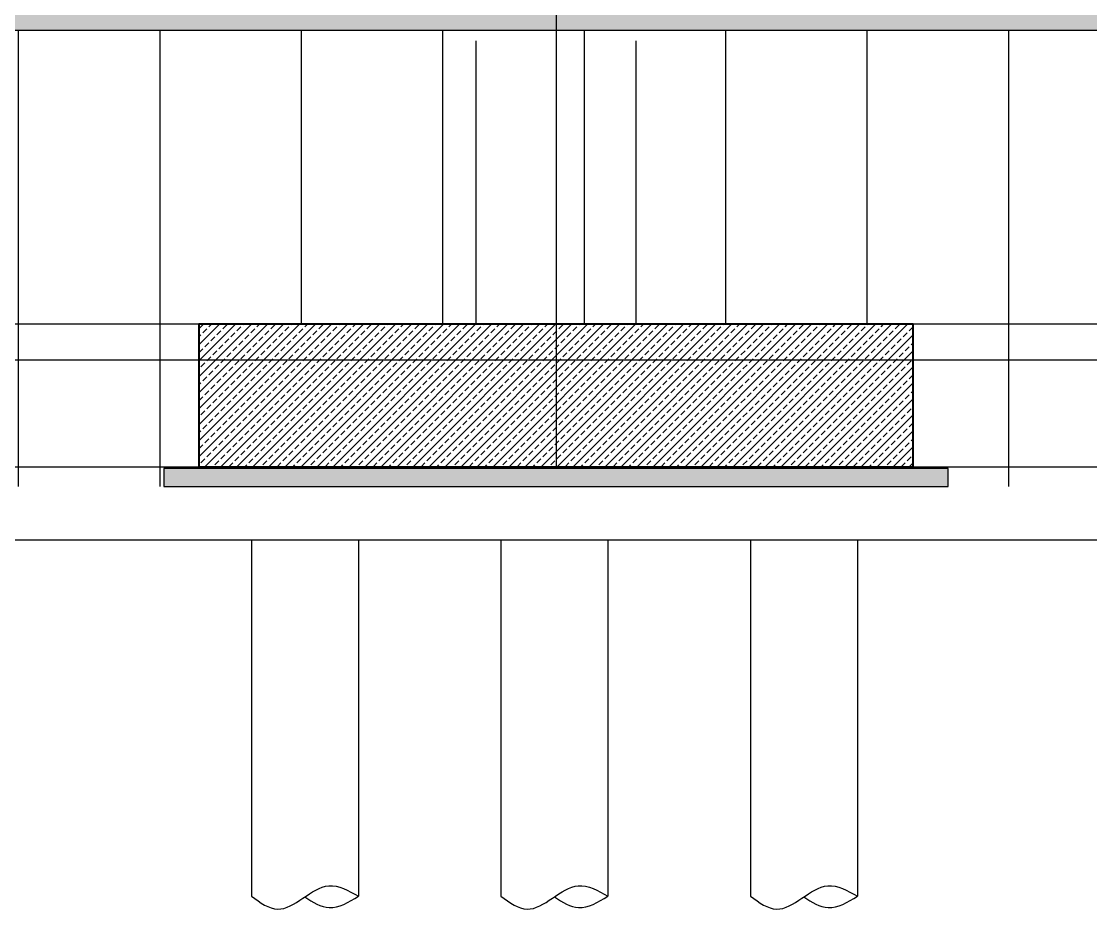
# Model space of a CAD drawing. Header units: centimetres. Extents: x 26200 to 152500, y -600 to 9300.
# Drawn here: x 141465 to 142065, y 677 to 1175 of the extents above; entities that cross this region are included whole.
import ezdxf

# ---------------------------------------------------------------- set-up
doc = ezdxf.new("R2010")
doc.units = ezdxf.units.CM
doc.layers.add('ROTAS-MIMARI-KESIT', color=8, linetype='Continuous')

msp = doc.modelspace()

# ---------------------------------------------------------------- hatches: boundary and pattern name
at = {"layer": 'ROTAS-MIMARI-KESIT'}
h = msp.add_hatch(dxfattribs=at)
h.set_pattern_fill('AR-CONC', color=256, scale=0.1, style=0)
h.set_pattern_definition([(50, (-3729.7674, 2354.189), (1.82184669, -0.159390855), [0.1905, -2.0955]), (355, (-3729.7674, 2354.189), (-0.352434214, 1.910568452), [0.1524, -1.676405842]), (100.4514447, (-3729.6156, 2354.1757), (1.46941247, 1.75117752), [0.161900088, -1.780902446]), (46.1842, (-3729.7674, 2354.697), (2.71079041, -0.42042328), [0.28575, -3.14325]), (96.6355576, (-3729.5415, 2354.662), (2.37404134, 2.474261246), [0.24285023, -2.67135608]), (351.1841512, (-3729.7674, 2354.697), (2.37404134, 2.474261246), [0.22859967, -2.51459732]), (21, (-3729.5134, 2354.57), (1.516143913, -1.022651982), [0.1905, -2.0955]), (326, (-3729.5134, 2354.57), (0.618020284, 1.841879661), [0.1524, -1.6764]), (71.451445, (-3729.387, 2354.4848), (2.134164193, 0.819227689), [0.161900088, -1.780899376]), (37.5, (-3729.7674, 2354.189), (0.0308860325, 0.8455503887), [0, -1.65608, 0, -1.7018, 0, -1.68275]), (7.5, (-3729.7674, 2354.189), (0.668196625, 1.001805748), [0, -0.97028, 0, -1.61798, 0, -0.64135]), (327.5, (-3730.33384, 2354.189), (1.3559059517, -0.05728744), [0, -0.635, 0, -1.9812, 0, -2.6289]), (317.5, (-3730.5878, 2354.189), (1.481291814, 0.25426491), [0, -0.8255, 0, -1.31572, 0, -1.8669])])
h.paths.add_polyline_path([(146882.7, 1180.39), (129119.7, 1180.39), (129119.7, 1170.39), (146882.7, 1170.39)])
h = msp.add_hatch(dxfattribs=at)
h.set_pattern_fill('LINE', color=256, scale=5, angle=45, style=0)
h.set_pattern_definition([(90, (279099.306, 394723.31), (-79.375, 0), [])])
h.paths.add_polyline_path([(127350.7, 1006.39), (127350.7, 1160.39), (129104.7, 1160.39), (129104.7, 1170.39), (144988.7, 1170.39), (144999.7, 1170.39), (146882.7, 1170.39), (146882.7, 924.39), (146868.2, 924.39), (146868.2, 914.39), (145584.7, 914.39), (145584.7, 924.39), (145565.2, 924.89), (145565.2, 1005.89), (145164.2, 1005.89), (145164.2, 924.39), (145144.7, 924.39), (145144.7, 914.39), (143784.7, 914.39), (143784.7, 924.39), (143765.2, 924.39), (143765.2, 1005.89), (143364.2, 1005.89), (143364.2, 924.39), (143344.7, 924.39), (143344.7, 914.39), (141984.7, 914.39), (141984.7, 924.39), (141965.2, 924.39), (141965.2, 1005.89), (141564.2, 1005.89), (141564.2, 924.39), (141544.7, 924.39), (141544.7, 914.39), (140184.7, 914.39), (140184.7, 924.39), (140165.2, 924.39), (140165.2, 1005.89), (139764.2, 1005.89), (139764.2, 924.39), (139744.7, 924.39), (139744.7, 914.39), (138384.7, 914.39), (138384.7, 924.39), (138365.2, 924.39), (138365.2, 1005.89), (137864.2, 1005.89), (137864.2, 924.39), (137844.7, 924.39), (137844.7, 914.39), (136584.7, 914.39), (136584.7, 924.39), (136565.2, 924.39), (136565.2, 1005.89), (136164.2, 1005.89), (136164.2, 924.39), (136144.7, 924.39), (136144.7, 914.39), (134784.7, 914.39), (134784.7, 924.39), (134765.2, 924.39), (134765.2, 1005.89), (134364.2, 1005.89), (134364.2, 924.39), (134344.7, 924.39), (134344.7, 914.39), (132984.7, 914.39), (132984.7, 924.39), (132965.2, 924.39), (132965.2, 1005.89), (132564.2, 1005.89), (132564.2, 924.39), (132544.7, 924.39), (132544.7, 914.39), (131184.7, 914.39), (131184.7, 924.39), (131165.2, 924.39), (131165.2, 1005.89), (130764.2, 1005.89), (130764.2, 924.39), (130744.7, 924.39), (130744.7, 914.39), (129379.7, 914.39), (129379.7, 924.39), (129365.2, 924.39), (129365.7, 1006.39)])
h = msp.add_hatch(dxfattribs=at)
h.set_pattern_fill('ANSI33', color=256, style=0, pattern_type=2)
h.set_pattern_definition([(45, (95245.261, 23427.608), (-4.49012806, 4.49012806), []), (45, (95249.7513, 23427.608), (-4.49012806, 4.49012806), [3.175, -1.5875])])
h.paths.add_polyline_path([(141564.7, 1005.39), (141964.7, 1005.39), (141964.7, 925.39), (141564.7, 925.39)], flags=0)
h = msp.add_hatch(dxfattribs=at)
h.set_pattern_fill('AR-CONC', color=256, scale=0.1, style=0)
h.set_pattern_definition([(50, (9524.5261, 2320.6629), (1.82184669, -0.159390855), [0.1905, -2.0955]), (355, (9524.5261, 2320.6629), (-0.352434214, 1.910568452), [0.1524, -1.676405842]), (100.4514447, (9524.678, 2320.6496), (1.46941247, 1.75117752), [0.161900088, -1.780902446]), (46.1842, (9524.5261, 2321.1709), (2.71079041, -0.42042328), [0.28575, -3.14325]), (96.6355576, (9524.752, 2321.1358), (2.37404134, 2.474261246), [0.24285023, -2.67135608]), (351.1841512, (9524.526, 2321.171), (2.37404134, 2.474261246), [0.22859967, -2.51459732]), (21, (9524.7801, 2321.0439), (1.516143913, -1.022651982), [0.1905, -2.0955]), (326, (9524.7801, 2321.0439), (0.618020284, 1.84187966), [0.1524, -1.6764]), (71.451445, (9524.9065, 2320.9587), (2.134164193, 0.81922769), [0.161900088, -1.780899376]), (37.5, (9524.5261, 2320.6629), (0.0308860325, 0.8455503887), [0, -1.65608, 0, -1.7018, 0, -1.68275]), (7.5, (9524.5261, 2320.6629), (0.668196625, 1.001805748), [0, -0.97028, 0, -1.61798, 0, -0.64135]), (327.5, (9523.9597, 2320.6629), (1.3559059517, -0.05728744), [0, -0.635, 0, -1.9812, 0, -2.6289]), (317.5, (9523.7057, 2320.6629), (1.481291814, 0.25426491), [0, -0.8255, 0, -1.31572, 0, -1.8669])])
h.paths.add_polyline_path([(141984.7, 924.39), (141544.7, 924.39), (141544.7, 914.39), (141984.7, 914.39)])

# ---------------------------------------------------------------- linework, layer by layer
for p, q in [((129119.7, 1170.39), (146882.7, 1170.39)), ((126934.7, 884.39), (147594.7, 884.39))]:
    msp.add_line(p, q, dxfattribs=at)
for points in [[(141764.7, 2658.48), (141764.7, 925.39)], [(141719.7, 1164.39), (141719.7, 1005.39)], [(141809.7, 1005.39), (141809.7, 1164.39)], [(141564.7, 1005.39), (140164.7, 1005.39)], [(143364.7, 1005.39), (141964.7, 1005.39)], [(140164.7, 925.39), (141564.7, 925.39)], [(141964.7, 925.39), (143364.7, 925.39)], [(141593.83, 884.39), (141593.83, 684.39)], [(141653.83, 884.39), (141653.83, 684.39)], [(141733.83, 884.39), (141733.83, 684.39)], [(141793.83, 884.39), (141793.83, 684.39)], [(141873.83, 884.39), (141873.83, 684.39)], [(141933.83, 884.39), (141933.83, 684.39)]]:
    msp.add_lwpolyline(points, dxfattribs=at)
at = {"layer": 'ROTAS-MIMARI-KESIT', "ltscale": 2}
msp.add_lwpolyline([(126578.74, 1045.39), (127903.03, 985.39), (144668.53, 985.39), (150022.64, 1025.39)], dxfattribs=at)
at = {"layer": 'ROTAS-MIMARI-KESIT'}
for points in [[(141564.2, 1005.89), (141965.2, 1005.89), (141965.2, 924.89), (141564.2, 924.89)], [(141564.7, 1005.39), (141964.7, 1005.39), (141964.7, 925.39), (141564.7, 925.39)], [(141984.7, 924.39), (141544.7, 924.39), (141544.7, 914.39), (141984.7, 914.39)]]:
    msp.add_lwpolyline(points, close=True, dxfattribs=at)
for points, knots in [([(141593.83, 684.39), (141598.71, 680.83), (141613.03, 670.4), (141632.7, 696.44), (141648.26, 687.57), (141653.83, 684.39)], [0, 0, 0, 0, 16.350848, 47.934672, 65.567386, 65.567386, 65.567386, 65.567386]), ([(141733.83, 684.39), (141738.71, 680.83), (141753.03, 670.4), (141772.7, 696.44), (141788.26, 687.57), (141793.83, 684.39)], [0, 0, 0, 0, 16.350848, 47.934672, 65.567386, 65.567386, 65.567386, 65.567386]), ([(141873.83, 684.39), (141878.71, 680.83), (141893.03, 670.4), (141912.7, 696.44), (141928.26, 687.57), (141933.83, 684.39)], [0, 0, 0, 0, 16.350848, 47.934672, 65.567386, 65.567386, 65.567386, 65.567386]), ([(141623.84, 684.06), (141628.22, 681.08), (141638.29, 674.91), (141648.35, 681.04), (141653.83, 684.39)], [179.801197, 179.801197, 179.801197, 179.801197, 259.646208, 355.156763, 355.156763, 355.156763, 355.156763]), ([(141763.84, 684.06), (141768.22, 681.08), (141778.29, 674.91), (141788.35, 681.04), (141793.83, 684.39)], [179.801197, 179.801197, 179.801197, 179.801197, 259.646208, 355.156763, 355.156763, 355.156763, 355.156763]), ([(141903.84, 684.06), (141908.22, 681.08), (141918.29, 674.91), (141928.35, 681.04), (141933.83, 684.39)], [179.801197, 179.801197, 179.801197, 179.801197, 259.646208, 355.156763, 355.156763, 355.156763, 355.156763])]:
    msp.add_open_spline(points, degree=3, knots=knots, dxfattribs=at)

doc.saveas('drawing.dxf')
